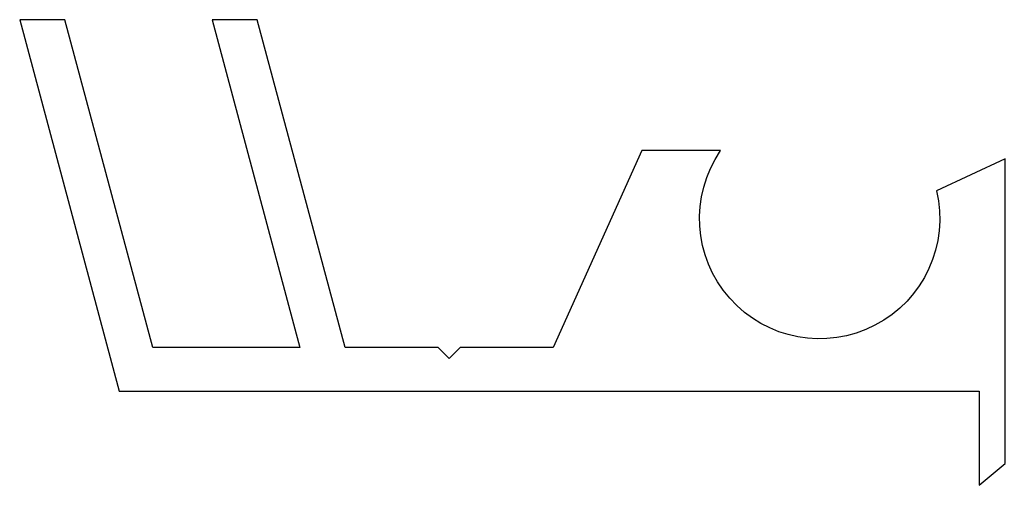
# Model space of a CAD drawing. Extents: x 151.3 to 196.4, y 224.8 to 246.1.
import ezdxf

# ---------------------------------------------------------------- set-up
doc = ezdxf.new("R2010")
doc.units = 0
doc.layers.add('ANA', color=220, linetype='CONTINUOUS')

msp = doc.modelspace()

# ---------------------------------------------------------------- linework, layer by layer
at = {"layer": 'ANA'}
msp.add_lwpolyline([(153.324, 246.132), (151.254, 246.132), (155.809, 229.132), (195.179, 229.132), (195.179, 224.832), (196.379, 225.832), (196.379, 239.773), (193.23, 238.304, -1.537083), (183.343, 240.142), (179.733, 240.142), (175.679, 231.132), (171.414, 231.132), (170.914, 230.632), (170.414, 231.132), (166.149, 231.132), (162.129, 246.132), (160.059, 246.132), (164.078, 231.132), (157.344, 231.132)], format="xyb", close=True, dxfattribs=at)

doc.saveas('drawing.dxf')
